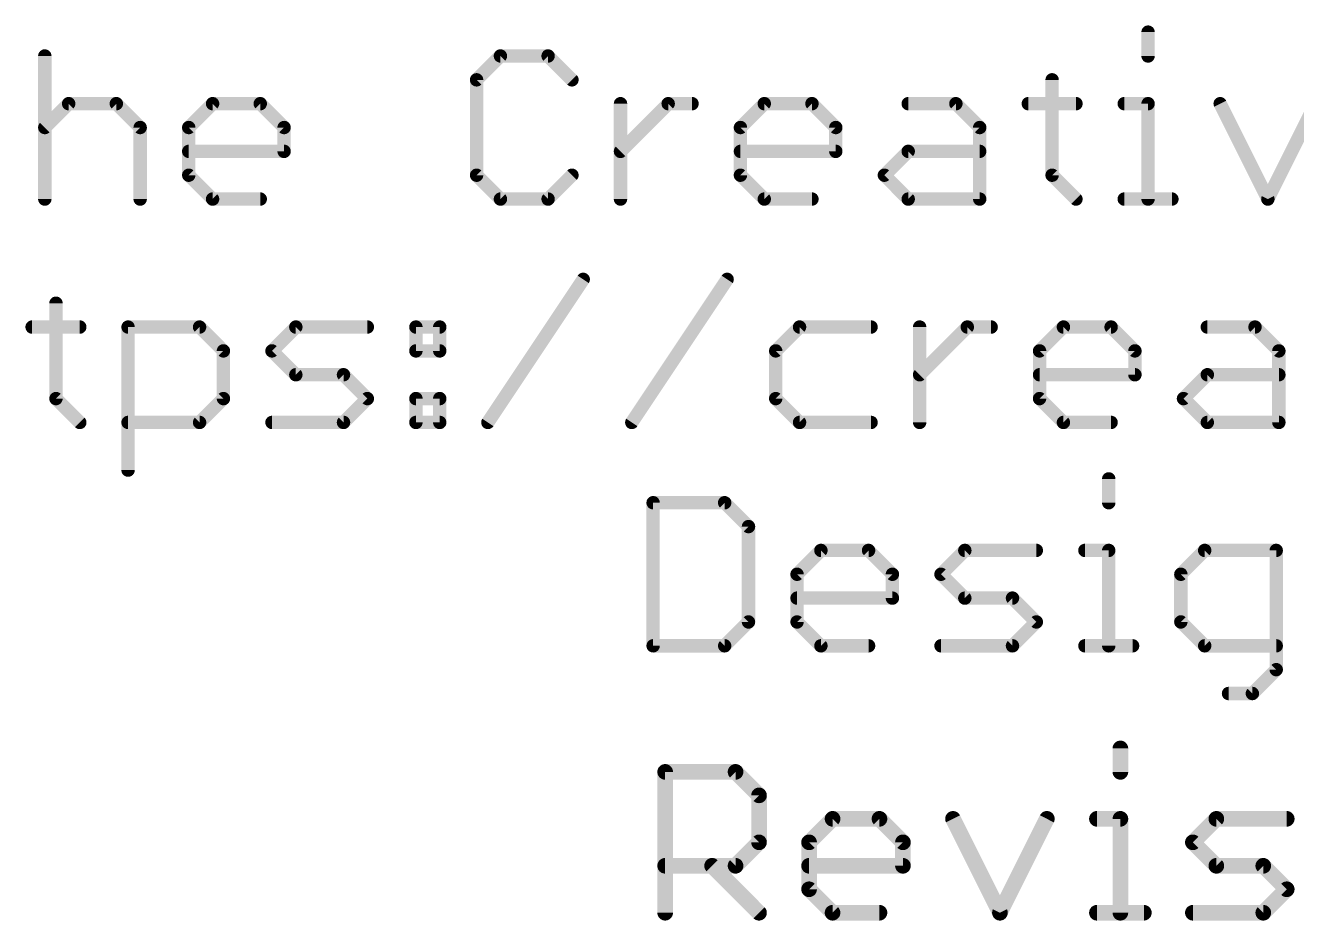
# Model space of a CAD drawing. Extents: x -36 to 71, y -16 to 19.
# Drawn here: x -11 to 3.46, y -15.24 to -5.06 of the extents above; entities that cross this region are included whole.
import ezdxf

# ---------------------------------------------------------------- set-up
doc = ezdxf.new("R2010")
doc.units = 0
doc.layers.add('51', color=53, linetype='CONTINUOUS')

msp = doc.modelspace()

# ---------------------------------------------------------------- linework, layer by layer
at = {"layer": '51'}
for points, const_width in [([(1.7722, -5.1376), (1.7722, -5.4088)], 0.1524), ([(-10.7777, -5.4088), (-10.7777, -7.0358)], 0.1524), ([(-5.595, -5.4088), (-5.8662, -5.68)], 0.1524), ([(-5.0527, -5.4088), (-5.595, -5.4088)], 0.1524), ([(-4.7815, -5.68), (-5.0527, -5.4088)], 0.1524), ([(-5.8662, -5.68), (-5.8662, -6.7646)], 0.1524), ([(0.6807, -5.68), (0.6807, -6.7646)], 0.1524), ([(-10.7777, -6.2223), (-10.5065, -5.9511)], 0.1524), ([(-10.5065, -5.9511), (-9.9642, -5.9511)], 0.1524), ([(-9.9642, -5.9511), (-9.693, -6.2223)], 0.1524), ([(-9.1405, -6.2223), (-8.8693, -5.9511)], 0.1524), ([(-8.8693, -5.9511), (-8.327, -5.9511)], 0.1524), ([(-8.327, -5.9511), (-8.0558, -6.2223)], 0.1524), ([(-4.229, -7.0358), (-4.229, -5.9511)], 0.1524), ([(-4.229, -6.4935), (-3.6867, -5.9511)], 0.1524), ([(-3.6867, -5.9511), (-3.4155, -5.9511)], 0.1524), ([(-2.8647, -6.2223), (-2.5936, -5.9511)], 0.1524), ([(-2.5936, -5.9511), (-2.0512, -5.9511)], 0.1524), ([(-2.0512, -5.9511), (-1.7801, -6.2223)], 0.1524), ([(-0.9564, -5.9511), (-0.4141, -5.9511)], 0.1524), ([(-0.4141, -5.9511), (-0.1429, -6.2223)], 0.1524), ([(0.4096, -5.9511), (0.9519, -5.9511)], 0.1524), ([(1.501, -5.9511), (1.7722, -5.9511)], 0.1524), ([(1.7722, -5.9511), (1.7722, -7.0358)], 0.1524), ([(2.5925, -5.9511), (3.1348, -7.0358)], 0.1524), ([(3.1348, -7.0358), (3.6771, -5.9511)], 0.1524), ([(-9.693, -6.2223), (-9.693, -7.0358)], 0.1524), ([(-9.1405, -6.7646), (-9.1405, -6.2223)], 0.1524), ([(-8.0558, -6.2223), (-8.0558, -6.4935)], 0.1524), ([(-2.8647, -6.7646), (-2.8647, -6.2223)], 0.1524), ([(-1.7801, -6.2223), (-1.7801, -6.4935)], 0.1524), ([(-0.1429, -6.2223), (-0.1429, -7.0358)], 0.1524), ([(-8.0558, -6.4935), (-9.1405, -6.4935)], 0.1524), ([(-1.7801, -6.4935), (-2.8647, -6.4935)], 0.1524), ([(-1.2276, -6.7646), (-0.9564, -6.4935)], 0.1524), ([(-0.9564, -6.4935), (-0.1429, -6.4935)], 0.1524), ([(-8.8693, -7.0358), (-9.1405, -6.7646)], 0.1524), ([(-5.8662, -6.7646), (-5.595, -7.0358)], 0.1524), ([(-5.0527, -7.0358), (-4.7815, -6.7646)], 0.1524), ([(-2.5936, -7.0358), (-2.8647, -6.7646)], 0.1524), ([(-0.9564, -7.0358), (-1.2276, -6.7646)], 0.1524), ([(0.6807, -6.7646), (0.9519, -7.0358)], 0.1524), ([(-8.327, -7.0358), (-8.8693, -7.0358)], 0.1524), ([(-5.595, -7.0358), (-5.0527, -7.0358)], 0.1524), ([(-2.0512, -7.0358), (-2.5936, -7.0358)], 0.1524), ([(-0.1429, -7.0358), (-0.9564, -7.0358)], 0.1524), ([(1.501, -7.0358), (2.0433, -7.0358)], 0.1524), ([(-5.7378, -9.5758), (-4.6531, -7.9488)], 0.1524), ([(-4.1006, -9.5758), (-3.016, -7.9488)], 0.1524), ([(-10.6509, -8.22), (-10.6509, -9.3046)], 0.1524), ([(-10.9221, -8.4911), (-10.3798, -8.4911)], 0.1524), ([(-9.8307, -10.1181), (-9.8307, -8.4911)], 0.1524), ([(-9.8307, -8.4911), (-9.0172, -8.4911)], 0.1524), ([(-9.0172, -8.4911), (-8.746, -8.7623)], 0.1524), ([(-8.1935, -8.7623), (-7.9224, -8.4911)], 0.1524), ([(-7.9224, -8.4911), (-7.1089, -8.4911)], 0.1524), ([(-6.5564, -8.4911), (-6.2852, -8.4911)], 0.1524), ([(-6.5564, -8.7623), (-6.5564, -8.4911)], 0.1524), ([(-6.2852, -8.4911), (-6.2852, -8.7623)], 0.1524), ([(-2.1923, -8.4911), (-2.4635, -8.7623)], 0.1524), ([(-1.3788, -8.4911), (-2.1923, -8.4911)], 0.1524), ([(-0.8263, -9.5758), (-0.8263, -8.4911)], 0.1524), ([(-0.8263, -9.0335), (-0.284, -8.4911)], 0.1524), ([(-0.284, -8.4911), (-0.0128, -8.4911)], 0.1524), ([(0.538, -8.7623), (0.8092, -8.4911)], 0.1524), ([(0.8092, -8.4911), (1.3515, -8.4911)], 0.1524), ([(1.3515, -8.4911), (1.6226, -8.7623)], 0.1524), ([(2.4463, -8.4911), (2.9886, -8.4911)], 0.1524), ([(2.9886, -8.4911), (3.2598, -8.7623)], 0.1524), ([(-8.746, -8.7623), (-8.746, -9.3046)], 0.1524), ([(-7.9224, -9.0335), (-8.1935, -8.7623)], 0.1524), ([(-6.2852, -8.7623), (-6.5564, -8.7623)], 0.1524), ([(-2.4635, -8.7623), (-2.4635, -9.3046)], 0.1524), ([(0.538, -9.3046), (0.538, -8.7623)], 0.1524), ([(1.6226, -8.7623), (1.6226, -9.0335)], 0.1524), ([(3.2598, -8.7623), (3.2598, -9.5758)], 0.1524), ([(-7.38, -9.0335), (-7.9224, -9.0335)], 0.1524), ([(-7.1089, -9.3046), (-7.38, -9.0335)], 0.1524), ([(1.6226, -9.0335), (0.538, -9.0335)], 0.1524), ([(2.1751, -9.3046), (2.4463, -9.0335)], 0.1524), ([(2.4463, -9.0335), (3.2598, -9.0335)], 0.1524), ([(-10.6509, -9.3046), (-10.3798, -9.5758)], 0.1524), ([(-8.746, -9.3046), (-9.0172, -9.5758)], 0.1524), ([(-7.38, -9.5758), (-7.1089, -9.3046)], 0.1524), ([(-6.5564, -9.3046), (-6.2852, -9.3046)], 0.1524), ([(-6.5564, -9.5758), (-6.5564, -9.3046)], 0.1524), ([(-6.2852, -9.3046), (-6.2852, -9.5758)], 0.1524), ([(-2.4635, -9.3046), (-2.1923, -9.5758)], 0.1524), ([(0.8092, -9.5758), (0.538, -9.3046)], 0.1524), ([(2.4463, -9.5758), (2.1751, -9.3046)], 0.1524), ([(-9.0172, -9.5758), (-9.8307, -9.5758)], 0.1524), ([(-8.1935, -9.5758), (-7.38, -9.5758)], 0.1524), ([(-6.2852, -9.5758), (-6.5564, -9.5758)], 0.1524), ([(-2.1923, -9.5758), (-1.3788, -9.5758)], 0.1524), ([(1.3515, -9.5758), (0.8092, -9.5758)], 0.1524), ([(3.2598, -9.5758), (2.4463, -9.5758)], 0.1524), ([(1.3248, -10.2176), (1.3248, -10.4888)], 0.1524), ([(-3.8579, -10.4888), (-3.8579, -12.1158)], 0.1524), ([(-3.0444, -10.4888), (-3.8579, -10.4888)], 0.1524), ([(-2.7732, -10.76), (-3.0444, -10.4888)], 0.1524), ([(-2.7732, -11.8446), (-2.7732, -10.76)], 0.1524), ([(-2.2207, -11.3023), (-1.9495, -11.0311)], 0.1524), ([(-1.9495, -11.0311), (-1.4072, -11.0311)], 0.1524), ([(-1.4072, -11.0311), (-1.136, -11.3023)], 0.1524), ([(-0.5835, -11.3023), (-0.3124, -11.0311)], 0.1524), ([(-0.3124, -11.0311), (0.5011, -11.0311)], 0.1524), ([(1.0536, -11.0311), (1.3248, -11.0311)], 0.1524), ([(1.3248, -11.0311), (1.3248, -12.1158)], 0.1524), ([(2.4162, -11.0311), (2.145, -11.3023)], 0.1524), ([(3.2297, -11.0311), (2.4162, -11.0311)], 0.1524), ([(3.2297, -12.387), (3.2297, -11.0311)], 0.1524), ([(-2.2207, -11.8446), (-2.2207, -11.3023)], 0.1524), ([(-1.136, -11.3023), (-1.136, -11.5735)], 0.1524), ([(-0.3124, -11.5735), (-0.5835, -11.3023)], 0.1524), ([(2.145, -11.3023), (2.145, -11.8446)], 0.1524), ([(-1.136, -11.5735), (-2.2207, -11.5735)], 0.1524), ([(0.23, -11.5735), (-0.3124, -11.5735)], 0.1524), ([(0.5011, -11.8446), (0.23, -11.5735)], 0.1524), ([(-3.0444, -12.1158), (-2.7732, -11.8446)], 0.1524), ([(-1.9495, -12.1158), (-2.2207, -11.8446)], 0.1524), ([(0.23, -12.1158), (0.5011, -11.8446)], 0.1524), ([(2.145, -11.8446), (2.4162, -12.1158)], 0.1524), ([(-3.8579, -12.1158), (-3.0444, -12.1158)], 0.1524), ([(-1.4072, -12.1158), (-1.9495, -12.1158)], 0.1524), ([(-0.5835, -12.1158), (0.23, -12.1158)], 0.1524), ([(1.0536, -12.1158), (1.5959, -12.1158)], 0.1524), ([(2.4162, -12.1158), (3.2297, -12.1158)], 0.1524), ([(2.9585, -12.6581), (3.2297, -12.387)], 0.1524), ([(2.6874, -12.6581), (2.9585, -12.6581)], 0.1524), ([(1.4573, -13.2826), (1.4573, -13.5495)], 0.1778), ([(-3.7211, -15.1511), (-3.7211, -13.5495)], 0.1778), ([(-3.7211, -13.5495), (-2.9203, -13.5495)], 0.1778), ([(-2.9203, -13.5495), (-2.6534, -13.8165)], 0.1778), ([(-2.6534, -13.8165), (-2.6534, -14.3503)], 0.1778), ([(-2.0839, -14.3503), (-1.817, -14.0834)], 0.1778), ([(-1.817, -14.0834), (-1.2832, -14.0834)], 0.1778), ([(-1.2832, -14.0834), (-1.0162, -14.3503)], 0.1778), ([(-0.4468, -14.0834), (0.0871, -15.1511)], 0.1778), ([(0.0871, -15.1511), (0.6209, -14.0834)], 0.1778), ([(1.1904, -14.0834), (1.4573, -14.0834)], 0.1778), ([(1.4573, -14.0834), (1.4573, -15.1511)], 0.1778), ([(2.2818, -14.3503), (2.5487, -14.0834)], 0.1778), ([(2.5487, -14.0834), (3.3495, -14.0834)], 0.1778), ([(-2.6534, -14.3503), (-2.9203, -14.6172)], 0.1778), ([(-2.0839, -14.8842), (-2.0839, -14.3503)], 0.1778), ([(-1.0162, -14.3503), (-1.0162, -14.6172)], 0.1778), ([(2.5487, -14.6172), (2.2818, -14.3503)], 0.1778), ([(-2.9203, -14.6172), (-3.7211, -14.6172)], 0.1778), ([(-3.1872, -14.6172), (-2.6534, -15.1511)], 0.1778), ([(-1.0162, -14.6172), (-2.0839, -14.6172)], 0.1778), ([(3.0826, -14.6172), (2.5487, -14.6172)], 0.1778), ([(3.3495, -14.8842), (3.0826, -14.6172)], 0.1778), ([(-1.817, -15.1511), (-2.0839, -14.8842)], 0.1778), ([(3.0826, -15.1511), (3.3495, -14.8842)], 0.1778), ([(-1.2832, -15.1511), (-1.817, -15.1511)], 0.1778), ([(1.1904, -15.1511), (1.7242, -15.1511)], 0.1778), ([(2.2818, -15.1511), (3.0826, -15.1511)], 0.1778)]:
    msp.add_lwpolyline(points, dxfattribs=dict(at, const_width=const_width))
for points, const_width in [([(1.8103, -5.1376, 1), (1.7341, -5.1376)], 0.0762), ([(-10.7396, -5.4088, 1), (-10.8158, -5.4088)], 0.0762), ([(-5.595, -5.3707, 1), (-5.595, -5.4469)], 0.0762), ([(-5.5681, -5.4358, 1), (-5.622, -5.3819)], 0.0762), ([(-5.0258, -5.3819, 1), (-5.0796, -5.4358)], 0.0762), ([(-5.0527, -5.4469, 1), (-5.0527, -5.3707)], 0.0762), ([(1.7341, -5.4088, 1), (1.8103, -5.4088)], 0.0762), ([(-5.8281, -5.68, 1), (-5.9043, -5.68)], 0.0762), ([(-5.8931, -5.653, 1), (-5.8392, -5.7069)], 0.0762), ([(-4.8085, -5.7069, 1), (-4.7546, -5.653)], 0.0762), ([(0.7188, -5.68, 1), (0.6426, -5.68)], 0.0762), ([(-10.5065, -5.913, 1), (-10.5065, -5.9892)], 0.0762), ([(-10.4795, -5.9781, 1), (-10.5334, -5.9242)], 0.0762), ([(-9.9372, -5.9242, 1), (-9.9911, -5.9781)], 0.0762), ([(-9.9642, -5.9892, 1), (-9.9642, -5.913)], 0.0762), ([(-8.8693, -5.913, 1), (-8.8693, -5.9892)], 0.0762), ([(-8.8424, -5.9781, 1), (-8.8963, -5.9242)], 0.0762), ([(-8.3001, -5.9242, 1), (-8.3539, -5.9781)], 0.0762), ([(-8.327, -5.9892, 1), (-8.327, -5.913)], 0.0762), ([(-4.1909, -5.9511, 1), (-4.2671, -5.9511)], 0.0762), ([(-3.6867, -5.913, 1), (-3.6867, -5.9892)], 0.0762), ([(-3.6598, -5.9781, 1), (-3.7136, -5.9242)], 0.0762), ([(-3.4155, -5.9892, 1), (-3.4155, -5.913)], 0.0762), ([(-2.5936, -5.913, 1), (-2.5936, -5.9892)], 0.0762), ([(-2.5666, -5.9781, 1), (-2.6205, -5.9242)], 0.0762), ([(-2.0243, -5.9242, 1), (-2.0782, -5.9781)], 0.0762), ([(-2.0512, -5.9892, 1), (-2.0512, -5.913)], 0.0762), ([(-0.9564, -5.913, 1), (-0.9564, -5.9892)], 0.0762), ([(-0.3871, -5.9242, 1), (-0.441, -5.9781)], 0.0762), ([(-0.4141, -5.9892, 1), (-0.4141, -5.913)], 0.0762), ([(0.4096, -5.913, 1), (0.4096, -5.9892)], 0.0762), ([(0.9519, -5.9892, 1), (0.9519, -5.913)], 0.0762), ([(1.501, -5.913, 1), (1.501, -5.9892)], 0.0762), ([(1.8103, -5.9511, 1), (1.7341, -5.9511)], 0.0762), ([(1.7722, -5.9892, 1), (1.7722, -5.913)], 0.0762), ([(2.6265, -5.9341, 1), (2.5584, -5.9682)], 0.0762), ([(-10.8046, -6.1954, 1), (-10.7507, -6.2492)], 0.0762), ([(-9.6549, -6.2223, 1), (-9.7311, -6.2223)], 0.0762), ([(-9.7199, -6.2492, 1), (-9.6661, -6.1954)], 0.0762), ([(-9.1024, -6.2223, 1), (-9.1786, -6.2223)], 0.0762), ([(-9.1674, -6.1954, 1), (-9.1136, -6.2492)], 0.0762), ([(-8.0177, -6.2223, 1), (-8.0939, -6.2223)], 0.0762), ([(-8.0828, -6.2492, 1), (-8.0289, -6.1954)], 0.0762), ([(-2.8266, -6.2223, 1), (-2.9028, -6.2223)], 0.0762), ([(-2.8917, -6.1954, 1), (-2.8378, -6.2492)], 0.0762), ([(-1.742, -6.2223, 1), (-1.8182, -6.2223)], 0.0762), ([(-1.807, -6.2492, 1), (-1.7531, -6.1954)], 0.0762), ([(-0.1048, -6.2223, 1), (-0.181, -6.2223)], 0.0762), ([(-0.1699, -6.2492, 1), (-0.116, -6.1954)], 0.0762), ([(-9.1405, -6.4554, 1), (-9.1405, -6.5316)], 0.0762), ([(-8.0939, -6.4935, 1), (-8.0177, -6.4935)], 0.0762), ([(-8.0558, -6.5316, 1), (-8.0558, -6.4554)], 0.0762), ([(-4.256, -6.4665, 1), (-4.2021, -6.5204)], 0.0762), ([(-2.8647, -6.4554, 1), (-2.8647, -6.5316)], 0.0762), ([(-1.8182, -6.4935, 1), (-1.742, -6.4935)], 0.0762), ([(-1.7801, -6.5316, 1), (-1.7801, -6.4554)], 0.0762), ([(-0.9564, -6.4554, 1), (-0.9564, -6.5316)], 0.0762), ([(-0.9295, -6.5204, 1), (-0.9834, -6.4665)], 0.0762), ([(-0.1429, -6.5316, 1), (-0.1429, -6.4554)], 0.0762), ([(-9.1136, -6.7377, 1), (-9.1674, -6.7916)], 0.0762), ([(-9.1786, -6.7646, 1), (-9.1024, -6.7646)], 0.0762), ([(-5.8392, -6.7377, 1), (-5.8931, -6.7916)], 0.0762), ([(-5.9043, -6.7646, 1), (-5.8281, -6.7646)], 0.0762), ([(-4.7546, -6.7916, 1), (-4.8085, -6.7377)], 0.0762), ([(-2.8378, -6.7377, 1), (-2.8917, -6.7916)], 0.0762), ([(-2.9028, -6.7646, 1), (-2.8266, -6.7646)], 0.0762), ([(-1.2006, -6.7377, 1), (-1.2545, -6.7916)], 0.0762), ([(-1.2545, -6.7377, 1), (-1.2006, -6.7916)], 0.0762), ([(0.7077, -6.7377, 1), (0.6538, -6.7916)], 0.0762), ([(0.6426, -6.7646, 1), (0.7188, -6.7646)], 0.0762), ([(-10.8158, -7.0358, 1), (-10.7396, -7.0358)], 0.0762), ([(-9.7311, -7.0358, 1), (-9.6549, -7.0358)], 0.0762), ([(-8.8693, -6.9977, 1), (-8.8693, -7.0739)], 0.0762), ([(-8.8963, -7.0627, 1), (-8.8424, -7.0089)], 0.0762), ([(-8.327, -7.0739, 1), (-8.327, -6.9977)], 0.0762), ([(-5.595, -6.9977, 1), (-5.595, -7.0739)], 0.0762), ([(-5.622, -7.0627, 1), (-5.5681, -7.0089)], 0.0762), ([(-5.0796, -7.0089, 1), (-5.0258, -7.0627)], 0.0762), ([(-5.0527, -7.0739, 1), (-5.0527, -6.9977)], 0.0762), ([(-4.2671, -7.0358, 1), (-4.1909, -7.0358)], 0.0762), ([(-2.5936, -6.9977, 1), (-2.5936, -7.0739)], 0.0762), ([(-2.6205, -7.0627, 1), (-2.5666, -7.0089)], 0.0762), ([(-2.0512, -7.0739, 1), (-2.0512, -6.9977)], 0.0762), ([(-0.9564, -6.9977, 1), (-0.9564, -7.0739)], 0.0762), ([(-0.9834, -7.0627, 1), (-0.9295, -7.0089)], 0.0762), ([(-0.181, -7.0358, 1), (-0.1048, -7.0358)], 0.0762), ([(-0.1429, -7.0739, 1), (-0.1429, -6.9977)], 0.0762), ([(0.925, -7.0627, 1), (0.9788, -7.0089)], 0.0762), ([(1.501, -6.9977, 1), (1.501, -7.0739)], 0.0762), ([(1.7341, -7.0358, 1), (1.8103, -7.0358)], 0.0762), ([(2.0433, -7.0739, 1), (2.0433, -6.9977)], 0.0762), ([(3.1007, -7.0188, 1), (3.1689, -7.0528)], 0.0762), ([(3.1007, -7.0528, 1), (3.1689, -7.0188)], 0.0762), ([(-4.6214, -7.9699, 1), (-4.6848, -7.9277)], 0.0762), ([(-2.9843, -7.9699, 1), (-3.0477, -7.9277)], 0.0762), ([(-10.6128, -8.22, 1), (-10.689, -8.22)], 0.0762), ([(-10.9221, -8.453, 1), (-10.9221, -8.5292)], 0.0762), ([(-10.3798, -8.5292, 1), (-10.3798, -8.453)], 0.0762), ([(-9.7926, -8.4911, 1), (-9.8688, -8.4911)], 0.0762), ([(-9.8307, -8.453, 1), (-9.8307, -8.5292)], 0.0762), ([(-8.9902, -8.4642, 1), (-9.0441, -8.5181)], 0.0762), ([(-9.0172, -8.5292, 1), (-9.0172, -8.453)], 0.0762), ([(-7.9224, -8.453, 1), (-7.9224, -8.5292)], 0.0762), ([(-7.8954, -8.5181, 1), (-7.9493, -8.4642)], 0.0762), ([(-7.1089, -8.5292, 1), (-7.1089, -8.453)], 0.0762), ([(-6.5564, -8.453, 1), (-6.5564, -8.5292)], 0.0762), ([(-6.5183, -8.4911, 1), (-6.5945, -8.4911)], 0.0762), ([(-6.2471, -8.4911, 1), (-6.3233, -8.4911)], 0.0762), ([(-6.2852, -8.5292, 1), (-6.2852, -8.453)], 0.0762), ([(-2.1923, -8.453, 1), (-2.1923, -8.5292)], 0.0762), ([(-2.1654, -8.5181, 1), (-2.2192, -8.4642)], 0.0762), ([(-1.3788, -8.5292, 1), (-1.3788, -8.453)], 0.0762), ([(-0.7882, -8.4911, 1), (-0.8644, -8.4911)], 0.0762), ([(-0.284, -8.453, 1), (-0.284, -8.5292)], 0.0762), ([(-0.257, -8.5181, 1), (-0.3109, -8.4642)], 0.0762), ([(-0.0128, -8.5292, 1), (-0.0128, -8.453)], 0.0762), ([(0.8092, -8.453, 1), (0.8092, -8.5292)], 0.0762), ([(0.8361, -8.5181, 1), (0.7822, -8.4642)], 0.0762), ([(1.3784, -8.4642, 1), (1.3245, -8.5181)], 0.0762), ([(1.3515, -8.5292, 1), (1.3515, -8.453)], 0.0762), ([(2.4463, -8.453, 1), (2.4463, -8.5292)], 0.0762), ([(3.0156, -8.4642, 1), (2.9617, -8.5181)], 0.0762), ([(2.9886, -8.5292, 1), (2.9886, -8.453)], 0.0762), ([(-8.7079, -8.7623, 1), (-8.7841, -8.7623)], 0.0762), ([(-8.773, -8.7892, 1), (-8.7191, -8.7354)], 0.0762), ([(-8.1666, -8.7354, 1), (-8.2205, -8.7892)], 0.0762), ([(-8.2205, -8.7354, 1), (-8.1666, -8.7892)], 0.0762), ([(-6.5564, -8.7242, 1), (-6.5564, -8.8004)], 0.0762), ([(-6.5945, -8.7623, 1), (-6.5183, -8.7623)], 0.0762), ([(-6.3233, -8.7623, 1), (-6.2471, -8.7623)], 0.0762), ([(-6.2852, -8.8004, 1), (-6.2852, -8.7242)], 0.0762), ([(-2.4254, -8.7623, 1), (-2.5016, -8.7623)], 0.0762), ([(-2.4904, -8.7354, 1), (-2.4365, -8.7892)], 0.0762), ([(0.5761, -8.7623, 1), (0.4999, -8.7623)], 0.0762), ([(0.511, -8.7354, 1), (0.5649, -8.7892)], 0.0762), ([(1.6607, -8.7623, 1), (1.5845, -8.7623)], 0.0762), ([(1.5957, -8.7892, 1), (1.6496, -8.7354)], 0.0762), ([(3.2979, -8.7623, 1), (3.2217, -8.7623)], 0.0762), ([(3.2329, -8.7892, 1), (3.2867, -8.7354)], 0.0762), ([(-7.9224, -8.9954, 1), (-7.9224, -9.0716)], 0.0762), ([(-7.3531, -9.0065, 1), (-7.407, -9.0604)], 0.0762), ([(-7.38, -9.0716, 1), (-7.38, -8.9954)], 0.0762), ([(0.538, -8.9954, 1), (0.538, -9.0716)], 0.0762), ([(1.6226, -9.0716, 1), (1.6226, -8.9954)], 0.0762), ([(2.4463, -8.9954, 1), (2.4463, -9.0716)], 0.0762), ([(2.4732, -9.0604, 1), (2.4194, -9.0065)], 0.0762), ([(3.2598, -9.0716, 1), (3.2598, -8.9954)], 0.0762), ([(-7.9493, -9.0604, 1), (-7.8954, -9.0065)], 0.0762), ([(-0.8533, -9.0065, 1), (-0.7994, -9.0604)], 0.0762), ([(1.5845, -9.0335, 1), (1.6607, -9.0335)], 0.0762), ([(-10.624, -9.2777, 1), (-10.6779, -9.3316)], 0.0762), ([(-8.7191, -9.3316, 1), (-8.7729, -9.2777)], 0.0762), ([(-7.0819, -9.3316, 1), (-7.1358, -9.2777)], 0.0762), ([(-7.1358, -9.3316, 1), (-7.0819, -9.2777)], 0.0762), ([(-6.5564, -9.2665, 1), (-6.5564, -9.3427)], 0.0762), ([(-6.5183, -9.3046, 1), (-6.5945, -9.3046)], 0.0762), ([(-6.2471, -9.3046, 1), (-6.3233, -9.3046)], 0.0762), ([(-6.2852, -9.3427, 1), (-6.2852, -9.2665)], 0.0762), ([(-2.4365, -9.2777, 1), (-2.4904, -9.3316)], 0.0762), ([(0.5649, -9.2777, 1), (0.511, -9.3316)], 0.0762), ([(2.2021, -9.2777, 1), (2.1482, -9.3316)], 0.0762), ([(2.1482, -9.2777, 1), (2.2021, -9.3316)], 0.0762), ([(-10.689, -9.3046, 1), (-10.6128, -9.3046)], 0.0762), ([(-8.7841, -9.3046, 1), (-8.7079, -9.3046)], 0.0762), ([(-2.5016, -9.3046, 1), (-2.4254, -9.3046)], 0.0762), ([(0.4999, -9.3046, 1), (0.5761, -9.3046)], 0.0762), ([(-10.4067, -9.6027, 1), (-10.3528, -9.5489)], 0.0762), ([(-9.8307, -9.5377, 1), (-9.8307, -9.6139)], 0.0762), ([(-9.0441, -9.5489, 1), (-8.9902, -9.6027)], 0.0762), ([(-9.0172, -9.6139, 1), (-9.0172, -9.5377)], 0.0762), ([(-8.1935, -9.5377, 1), (-8.1935, -9.6139)], 0.0762), ([(-7.407, -9.5489, 1), (-7.3531, -9.6027)], 0.0762), ([(-7.38, -9.6139, 1), (-7.38, -9.5377)], 0.0762), ([(-6.5564, -9.5377, 1), (-6.5564, -9.6139)], 0.0762), ([(-6.5945, -9.5758, 1), (-6.5183, -9.5758)], 0.0762), ([(-6.3233, -9.5758, 1), (-6.2471, -9.5758)], 0.0762), ([(-6.2852, -9.6139, 1), (-6.2852, -9.5377)], 0.0762), ([(-5.7695, -9.5547, 1), (-5.7061, -9.5969)], 0.0762), ([(-4.1323, -9.5547, 1), (-4.0689, -9.5969)], 0.0762), ([(-2.1923, -9.5377, 1), (-2.1923, -9.6139)], 0.0762), ([(-2.2192, -9.6027, 1), (-2.1654, -9.5489)], 0.0762), ([(-1.3788, -9.6139, 1), (-1.3788, -9.5377)], 0.0762), ([(-0.8644, -9.5758, 1), (-0.7882, -9.5758)], 0.0762), ([(0.8092, -9.5377, 1), (0.8092, -9.6139)], 0.0762), ([(0.7822, -9.6027, 1), (0.8361, -9.5489)], 0.0762), ([(1.3515, -9.6139, 1), (1.3515, -9.5377)], 0.0762), ([(2.4463, -9.5377, 1), (2.4463, -9.6139)], 0.0762), ([(2.4194, -9.6027, 1), (2.4732, -9.5489)], 0.0762), ([(3.2217, -9.5758, 1), (3.2979, -9.5758)], 0.0762), ([(3.2598, -9.6139, 1), (3.2598, -9.5377)], 0.0762), ([(-9.8688, -10.1181, 1), (-9.7926, -10.1181)], 0.0762), ([(1.3629, -10.2176, 1), (1.2867, -10.2176)], 0.0762), ([(-3.8198, -10.4888, 1), (-3.896, -10.4888)], 0.0762), ([(-3.8579, -10.4507, 1), (-3.8579, -10.5269)], 0.0762), ([(-3.0174, -10.4619, 1), (-3.0713, -10.5158)], 0.0762), ([(-3.0444, -10.5269, 1), (-3.0444, -10.4507)], 0.0762), ([(1.2867, -10.4888, 1), (1.3629, -10.4888)], 0.0762), ([(-2.7351, -10.76, 1), (-2.8113, -10.76)], 0.0762), ([(-2.8001, -10.7869, 1), (-2.7463, -10.733)], 0.0762), ([(-1.9495, -10.993, 1), (-1.9495, -11.0692)], 0.0762), ([(-1.9226, -11.0581, 1), (-1.9765, -11.0042)], 0.0762), ([(-1.3803, -11.0042, 1), (-1.4341, -11.0581)], 0.0762), ([(-1.4072, -11.0692, 1), (-1.4072, -10.993)], 0.0762), ([(-0.3124, -10.993, 1), (-0.3124, -11.0692)], 0.0762), ([(-0.2854, -11.0581, 1), (-0.3393, -11.0042)], 0.0762), ([(0.5011, -11.0692, 1), (0.5011, -10.993)], 0.0762), ([(1.0536, -10.993, 1), (1.0536, -11.0692)], 0.0762), ([(1.3629, -11.0311, 1), (1.2867, -11.0311)], 0.0762), ([(1.3248, -11.0692, 1), (1.3248, -10.993)], 0.0762), ([(2.4162, -10.993, 1), (2.4162, -11.0692)], 0.0762), ([(2.4432, -11.0581, 1), (2.3893, -11.0042)], 0.0762), ([(3.2678, -11.0311, 1), (3.1916, -11.0311)], 0.0762), ([(3.2297, -11.0692, 1), (3.2297, -10.993)], 0.0762), ([(-2.1826, -11.3023, 1), (-2.2588, -11.3023)], 0.0762), ([(-2.2476, -11.2754, 1), (-2.1938, -11.3292)], 0.0762), ([(-1.0979, -11.3023, 1), (-1.1741, -11.3023)], 0.0762), ([(-1.163, -11.3292, 1), (-1.1091, -11.2754)], 0.0762), ([(-0.5566, -11.2754, 1), (-0.6105, -11.3292)], 0.0762), ([(-0.6105, -11.2754, 1), (-0.5566, -11.3292)], 0.0762), ([(2.1831, -11.3023, 1), (2.1069, -11.3023)], 0.0762), ([(2.1181, -11.2754, 1), (2.172, -11.3292)], 0.0762), ([(-2.2207, -11.5354, 1), (-2.2207, -11.6116)], 0.0762), ([(-1.1741, -11.5735, 1), (-1.0979, -11.5735)], 0.0762), ([(-1.136, -11.6116, 1), (-1.136, -11.5354)], 0.0762), ([(-0.3124, -11.5354, 1), (-0.3124, -11.6116)], 0.0762), ([(-0.3393, -11.6004, 1), (-0.2854, -11.5465)], 0.0762), ([(0.2569, -11.5465, 1), (0.203, -11.6004)], 0.0762), ([(0.23, -11.6116, 1), (0.23, -11.5354)], 0.0762), ([(-2.8113, -11.8446, 1), (-2.7351, -11.8446)], 0.0762), ([(-2.7463, -11.8716, 1), (-2.8001, -11.8177)], 0.0762), ([(-2.1938, -11.8177, 1), (-2.2476, -11.8716)], 0.0762), ([(-2.2588, -11.8446, 1), (-2.1826, -11.8446)], 0.0762), ([(0.5281, -11.8716, 1), (0.4742, -11.8177)], 0.0762), ([(0.4742, -11.8716, 1), (0.5281, -11.8177)], 0.0762), ([(2.172, -11.8177, 1), (2.1181, -11.8716)], 0.0762), ([(2.1069, -11.8446, 1), (2.1831, -11.8446)], 0.0762), ([(-3.8579, -12.0777, 1), (-3.8579, -12.1539)], 0.0762), ([(-3.896, -12.1158, 1), (-3.8198, -12.1158)], 0.0762), ([(-3.0713, -12.0889, 1), (-3.0174, -12.1427)], 0.0762), ([(-3.0444, -12.1539, 1), (-3.0444, -12.0777)], 0.0762), ([(-1.9495, -12.0777, 1), (-1.9495, -12.1539)], 0.0762), ([(-1.9765, -12.1427, 1), (-1.9226, -12.0889)], 0.0762), ([(-1.4072, -12.1539, 1), (-1.4072, -12.0777)], 0.0762), ([(-0.5835, -12.0777, 1), (-0.5835, -12.1539)], 0.0762), ([(0.203, -12.0889, 1), (0.2569, -12.1427)], 0.0762), ([(0.23, -12.1539, 1), (0.23, -12.0777)], 0.0762), ([(1.0536, -12.0777, 1), (1.0536, -12.1539)], 0.0762), ([(1.2867, -12.1158, 1), (1.3629, -12.1158)], 0.0762), ([(1.5959, -12.1539, 1), (1.5959, -12.0777)], 0.0762), ([(2.4162, -12.0777, 1), (2.4162, -12.1539)], 0.0762), ([(2.3893, -12.1427, 1), (2.4432, -12.0889)], 0.0762), ([(3.2297, -12.1539, 1), (3.2297, -12.0777)], 0.0762), ([(3.1916, -12.387, 1), (3.2678, -12.387)], 0.0762), ([(3.2567, -12.4139, 1), (3.2028, -12.36)], 0.0762), ([(2.6874, -12.62, 1), (2.6874, -12.6962)], 0.0762), ([(2.9316, -12.6312, 1), (2.9855, -12.6851)], 0.0762), ([(2.9585, -12.6962, 1), (2.9585, -12.62)], 0.0762), ([(1.5017, -13.2826, 1), (1.4128, -13.2826)], 0.0889), ([(-3.6767, -13.5495, 1), (-3.7656, -13.5495)], 0.0889), ([(-3.7211, -13.5051, 1), (-3.7211, -13.594)], 0.0889), ([(-2.8889, -13.5181, 1), (-2.9517, -13.581)], 0.0889), ([(-2.9203, -13.594, 1), (-2.9203, -13.5051)], 0.0889), ([(1.4128, -13.5495, 1), (1.5017, -13.5495)], 0.0889), ([(-2.6089, -13.8165, 1), (-2.6978, -13.8165)], 0.0889), ([(-2.6848, -13.8479, 1), (-2.622, -13.785)], 0.0889), ([(-1.817, -14.0389, 1), (-1.817, -14.1278)], 0.0889), ([(-1.7856, -14.1148, 1), (-1.8484, -14.052)], 0.0889), ([(-1.2517, -14.052, 1), (-1.3146, -14.1148)], 0.0889), ([(-1.2832, -14.1278, 1), (-1.2832, -14.0389)], 0.0889), ([(-0.407, -14.0635, 1), (-0.4865, -14.1033)], 0.0889), ([(0.6607, -14.1033, 1), (0.5812, -14.0635)], 0.0889), ([(1.1904, -14.0389, 1), (1.1904, -14.1278)], 0.0889), ([(1.5017, -14.0834, 1), (1.4128, -14.0834)], 0.0889), ([(1.4573, -14.1278, 1), (1.4573, -14.0389)], 0.0889), ([(2.5487, -14.0389, 1), (2.5487, -14.1278)], 0.0889), ([(2.5802, -14.1148, 1), (2.5173, -14.052)], 0.0889), ([(3.3495, -14.1278, 1), (3.3495, -14.0389)], 0.0889), ([(-2.6978, -14.3503, 1), (-2.6089, -14.3503)], 0.0889), ([(-2.622, -14.3817, 1), (-2.6848, -14.3189)], 0.0889), ([(-2.0395, -14.3503, 1), (-2.1284, -14.3503)], 0.0889), ([(-2.1154, -14.3189, 1), (-2.0525, -14.3817)], 0.0889), ([(-0.9718, -14.3503, 1), (-1.0607, -14.3503)], 0.0889), ([(-1.0477, -14.3817, 1), (-0.9848, -14.3189)], 0.0889), ([(2.3132, -14.3189, 1), (2.2504, -14.3817)], 0.0889), ([(2.2504, -14.3189, 1), (2.3132, -14.3817)], 0.0889), ([(-3.7211, -14.5728, 1), (-3.7211, -14.6617)], 0.0889), ([(-3.1558, -14.5858, 1), (-3.2187, -14.6487)], 0.0889), ([(-2.9517, -14.5858, 1), (-2.8889, -14.6487)], 0.0889), ([(-2.9203, -14.6617, 1), (-2.9203, -14.5728)], 0.0889), ([(-2.0839, -14.5728, 1), (-2.0839, -14.6617)], 0.0889), ([(-1.0607, -14.6172, 1), (-0.9718, -14.6172)], 0.0889), ([(-1.0162, -14.6617, 1), (-1.0162, -14.5728)], 0.0889), ([(2.5487, -14.5728, 1), (2.5487, -14.6617)], 0.0889), ([(2.5173, -14.6487, 1), (2.5802, -14.5858)], 0.0889), ([(3.114, -14.5858, 1), (3.0512, -14.6487)], 0.0889), ([(3.0826, -14.6617, 1), (3.0826, -14.5728)], 0.0889), ([(-2.0525, -14.8527, 1), (-2.1154, -14.9156)], 0.0889), ([(-2.1284, -14.8842, 1), (-2.0395, -14.8842)], 0.0889), ([(3.3809, -14.9156, 1), (3.3181, -14.8527)], 0.0889), ([(3.3181, -14.9156, 1), (3.3809, -14.8527)], 0.0889), ([(-3.7656, -15.1511, 1), (-3.6767, -15.1511)], 0.0889), ([(-2.6848, -15.1825, 1), (-2.622, -15.1197)], 0.0889), ([(-1.817, -15.1067, 1), (-1.817, -15.1956)], 0.0889), ([(-1.8484, -15.1825, 1), (-1.7856, -15.1197)], 0.0889), ([(-1.2832, -15.1956, 1), (-1.2832, -15.1067)], 0.0889), ([(0.0473, -15.1312, 1), (0.1268, -15.171)], 0.0889), ([(0.0473, -15.171, 1), (0.1268, -15.1312)], 0.0889), ([(1.1904, -15.1067, 1), (1.1904, -15.1956)], 0.0889), ([(1.4128, -15.1511, 1), (1.5017, -15.1511)], 0.0889), ([(1.7242, -15.1956, 1), (1.7242, -15.1067)], 0.0889), ([(2.2818, -15.1067, 1), (2.2818, -15.1956)], 0.0889), ([(3.0512, -15.1197, 1), (3.114, -15.1825)], 0.0889), ([(3.0826, -15.1956, 1), (3.0826, -15.1067)], 0.0889)]:
    msp.add_lwpolyline(points, format="xyb", dxfattribs=dict(at, const_width=const_width))

doc.saveas('drawing.dxf')
